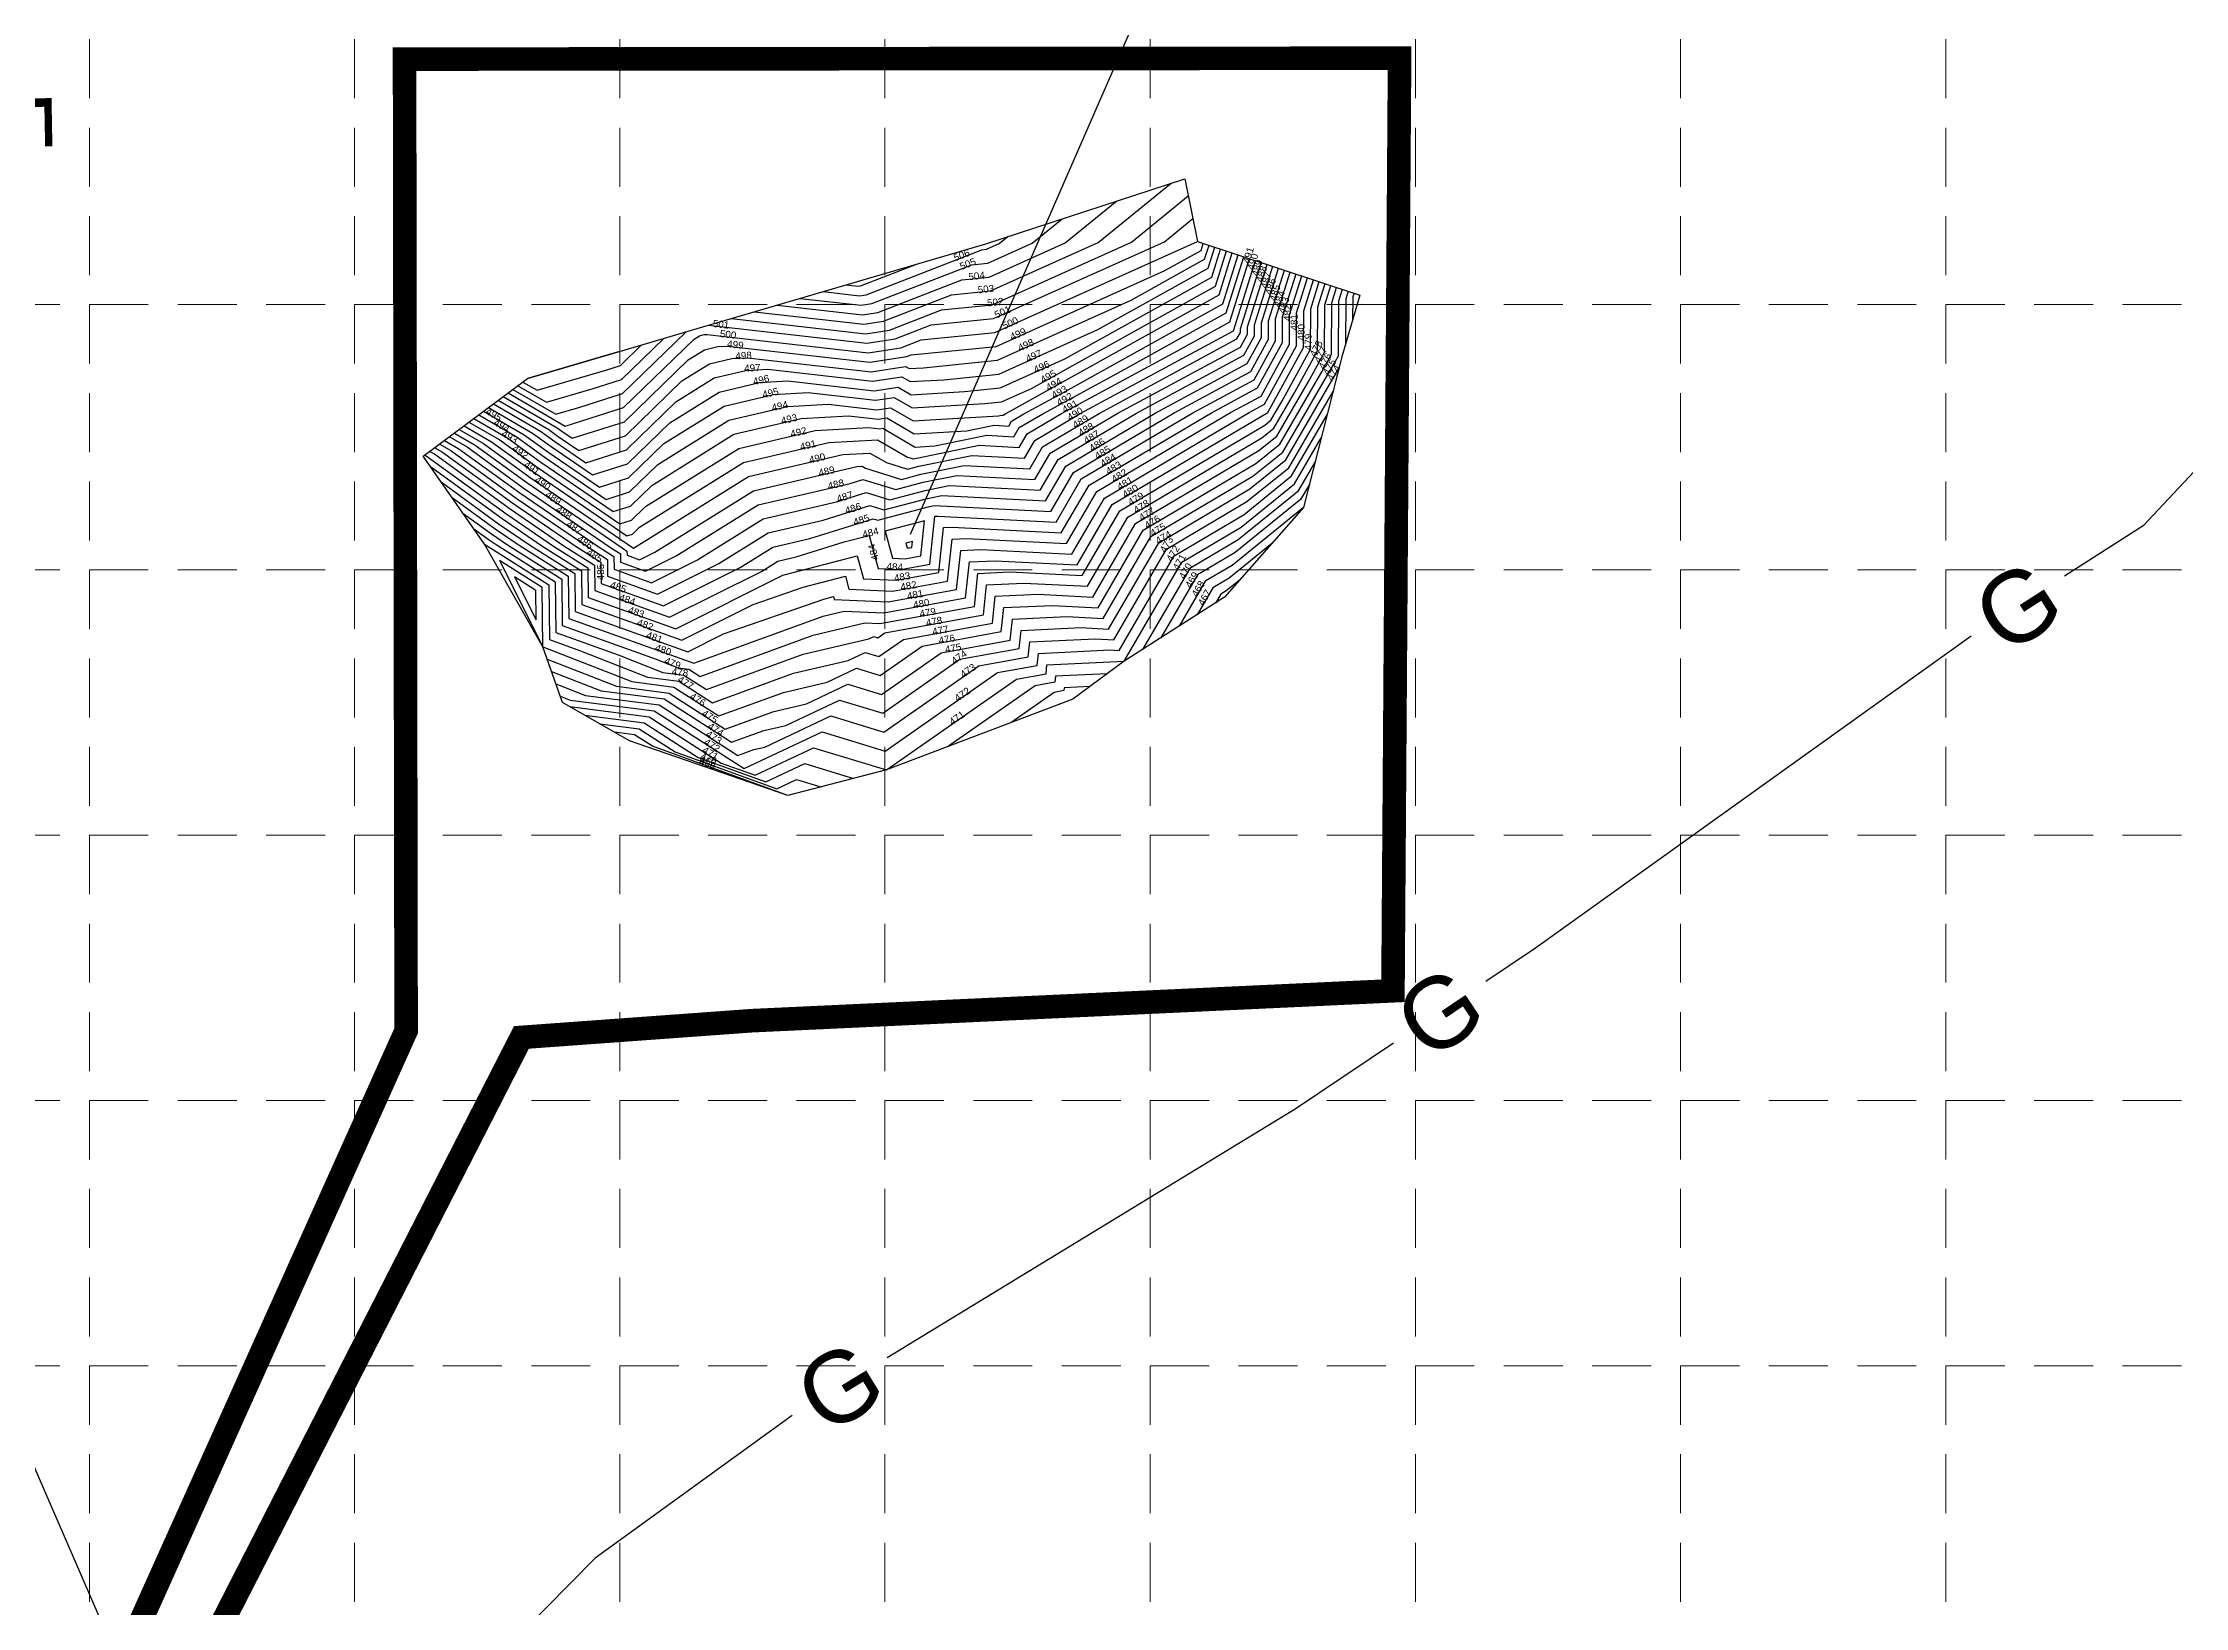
# Model space of a CAD drawing. Extents: x 2400464 to 2407675, y 6977889 to 6982400.
# Drawn here: x 2404050 to 2404958, y 6979367 to 6980030 of the extents above; entities that cross this region are included whole.
import ezdxf
from ezdxf.enums import TextEntityAlignment as Align

# ---------------------------------------------------------------- set-up
doc = ezdxf.new("R2010")
doc.units = 0
doc.header["$LTSCALE"] = 500
doc.header["$MEASUREMENT"] = 0
doc.linetypes.add('DASHED', pattern=[0.75, 0.5, -0.25])
doc.linetypes.add('HIDDEN', pattern=[0.375, 0.25, -0.125])
for name, color, linetype in [('BC-ELEC-LINE', 3, 'CONTINUOUS'), ('BC-LAKE', 2, 'CONTINUOUS'), ('BC-PIPELINE_EASEMENT', 2, 'CONTINUOUS'), ('BDY-F-OVERALL', 6, 'CONTINUOUS'), ('BDY-F-RESIDENTAL', 6, 'CONTINUOUS'), ('C-TINN-BNDY', 110, 'CONTINUOUS'), ('C-TOPO-MAJR-N', 3, 'CONTINUOUS'), ('C-TOPO-MINR-N', 9, 'CONTINUOUS'), ('GRID', 254, 'HIDDEN')]:
    doc.layers.add(name, color=color, linetype=linetype)
doc.styles.get("Standard").update_dxf_attribs({"font": 'ARIAL.TTF'})

msp = doc.modelspace()

# ---------------------------------------------------------------- linework, layer by layer
at = {"layer": 'BC-LAKE', "color": 7, "linetype": 'Continuous'}
msp.add_lwpolyline([(2404417.62, 6979821.91), (2404673.47, 6980407.4)], dxfattribs=at)
at = {"layer": 'BC-PIPELINE_EASEMENT', "color": 7, "linetype": 'Continuous', "elevation": 506.53}
for points in [[(2405079.75, 6979986.42), (2405048.26, 6979956.05), (2404985.93, 6979873.76), (2404940.5, 6979825.45), (2404940.5, 6979825.45), (2404907.21, 6979804.08)], [(2404867.53, 6979778.62), (2404682.77, 6979646.41), (2404682.77, 6979646.41), (2404661.69, 6979632.29)], [(2404622.53, 6979606.04), (2404580.72, 6979578.02), (2404407.73, 6979472.7)], [(2404367.46, 6979448.19), (2404283.81, 6979387.68), (2404221.2, 6979324.26), (2404174.49, 6979285.84)]]:
    msp.add_lwpolyline(points, dxfattribs=at)
at = {"layer": 'BDY-F-OVERALL', "color": 1, "linetype": 'DASHED', "ltscale": 0.3, "const_width": 10, "elevation": 506.53}
msp.add_lwpolyline([(2404081.86, 6979274.8), (2404252.55, 6979608.51), (2404350.2, 6979615.6), (2404622.27, 6979628.29), (2404625.08, 6980023.74), (2404202.98, 6980023.35), (2404203.64, 6979611.32), (2404203.64, 6979611.32), (2404057.55, 6979286.49)], close=True, dxfattribs=at)
at = {"layer": 'BDY-F-RESIDENTAL', "color": 7, "elevation": 506.53}
msp.add_lwpolyline([(2404021.22, 6978681.42), (2404019.05, 6978840.74, 0.087482), (2404002.48, 6978927.73), (2403906.91, 6979179.58, 0.037766), (2404120.13, 6979255.33), (2404007.42, 6979514.87), (2403994.57, 6980333.85), (2404015.7, 6980333.7), (2404015.03, 6980811.84), (2404013.49, 6981011.65), (2404353.24, 6981015.75), (2404352.65, 6980815.83), (2405283.63, 6980826.9), (2405285.27, 6980324.06), (2405387.37, 6980323.82), (2405428.49, 6980256.78)], format="xyb", dxfattribs=at)
at = {"layer": 'C-TINN-BNDY', "color": 43, "linetype": 'Continuous', "lineweight": -3}
for p, q in [((2404449.63, 6979945.05), (2404533.99, 6979972.64)), ((2404533.99, 6979972.64), (2404539.33, 6979946.05)), ((2404539.33, 6979946.05), (2404608.21, 6979923.32)), ((2404395.11, 6979929.05), (2404449.63, 6979945.05)), ((2404327.08, 6979909.07), (2404395.11, 6979929.05)), ((2404608.21, 6979923.32), (2404600.61, 6979897.11)), ((2404294.15, 6979899.4), (2404327.08, 6979909.07)), ((2404255.19, 6979887.96), (2404294.15, 6979899.4)), ((2404600.61, 6979897.11), (2404584.34, 6979833.18)), ((2404210.93, 6979854.93), (2404255.19, 6979887.96)), ((2404236.96, 6979817.63), (2404210.93, 6979854.93)), ((2404584.34, 6979833.18), (2404550.85, 6979795.14)), ((2404261.65, 6979774.2), (2404236.96, 6979817.63)), ((2404550.85, 6979795.14), (2404508.31, 6979768.07)), ((2404269.96, 6979750.59), (2404261.65, 6979774.2)), ((2404508.31, 6979768.07), (2404486.47, 6979751.97)), ((2404298.37, 6979734.33), (2404269.96, 6979750.59)), ((2404486.47, 6979751.97), (2404407.44, 6979721.93)), ((2404365.54, 6979711.16), (2404298.37, 6979734.33)), ((2404407.44, 6979721.93), (2404365.54, 6979711.16))]:
    msp.add_line(p, q, dxfattribs=at)
at = {"layer": 'C-TOPO-MAJR-N', "color": 43, "linetype": 'Continuous', "lineweight": -3}
for p, q in [((2404469.25, 6979945.27), (2404481.98, 6979955.63)), ((2404453.34, 6979907.41), (2404539.33, 6979946.05)), ((2404443.62, 6979936.13), (2404450.44, 6979936.82)), ((2404450.44, 6979936.82), (2404469.25, 6979945.27)), ((2404546.97, 6979927.12), (2404551.63, 6979941.99)), ((2404554.61, 6979908.2), (2404563.93, 6979937.93)), ((2404401.26, 6979919.67), (2404443.62, 6979936.13)), ((2404569.5, 6979912.4), (2404576.23, 6979933.87)), ((2404584.39, 6979916.6), (2404588.53, 6979929.81)), ((2404370.82, 6979921.91), (2404396.64, 6979918.98)), ((2404396.64, 6979918.98), (2404401.26, 6979919.67)), ((2404468.98, 6979883.73), (2404546.97, 6979927.12)), ((2404599.12, 6979897.47), (2404599.28, 6979920.8)), ((2404599.28, 6979920.8), (2404600.83, 6979925.75)), ((2404569.45, 6979904.62), (2404569.5, 6979912.4)), ((2404584.29, 6979901.05), (2404584.39, 6979916.6)), ((2404295.85, 6979875.56), (2404325.79, 6979904.63)), ((2404325.79, 6979904.63), (2404328.11, 6979906.08)), ((2404328.11, 6979906.08), (2404330.02, 6979906.52)), ((2404330.02, 6979906.52), (2404331.35, 6979906.6)), ((2404331.35, 6979906.6), (2404399.69, 6979898.84)), ((2404399.69, 6979898.84), (2404413.56, 6979900.93)), ((2404413.56, 6979900.93), (2404422.14, 6979904.26)), ((2404422.14, 6979904.26), (2404453.34, 6979907.41)), ((2404489.61, 6979873.08), (2404554.61, 6979908.2)), ((2404561.91, 6979890.88), (2404569.45, 6979904.62)), ((2404569.21, 6979873.55), (2404584.29, 6979901.05)), ((2404529.41, 6979873.32), (2404561.91, 6979890.88)), ((2404575.51, 6979856.73), (2404597.75, 6979894.97)), ((2404597.75, 6979894.97), (2404599.12, 6979897.47)), ((2404246.9, 6979881.77), (2404271.12, 6979867.75)), ((2404359.47, 6979881.08), (2404374.14, 6979881.95)), ((2404374.14, 6979881.95), (2404402.75, 6979878.7)), ((2404456.24, 6979878.01), (2404468.98, 6979883.73)), ((2404236.53, 6979874.03), (2404253.77, 6979864.06)), ((2404271.12, 6979867.75), (2404295.85, 6979875.56)), ((2404312.95, 6979860.3), (2404338.5, 6979876.2)), ((2404338.5, 6979876.2), (2404359.47, 6979881.08)), ((2404402.75, 6979878.7), (2404410.71, 6979879.9)), ((2404410.71, 6979879.9), (2404418.3, 6979875.49)), ((2404418.3, 6979875.49), (2404449.17, 6979877.29)), ((2404449.17, 6979877.29), (2404456.24, 6979878.01)), ((2404470.32, 6979861.67), (2404489.61, 6979873.08)), ((2404486.75, 6979848.1), (2404529.41, 6979873.32)), ((2404503.19, 6979834.52), (2404569.21, 6979873.55)), ((2404226.17, 6979866.3), (2404236.43, 6979860.36)), ((2404253.77, 6979864.06), (2404263.69, 6979856.86)), ((2404215.8, 6979858.56), (2404219.09, 6979856.66)), ((2404219.09, 6979856.66), (2404248.84, 6979835.06)), ((2404236.43, 6979860.36), (2404256.26, 6979845.96)), ((2404263.69, 6979856.86), (2404285.61, 6979841.86)), ((2404297.98, 6979845.76), (2404312.95, 6979860.3)), ((2404348.88, 6979846.32), (2404388.92, 6979855.64)), ((2404388.92, 6979855.64), (2404400.37, 6979856.32)), ((2404400.37, 6979856.32), (2404407.4, 6979852.23)), ((2404421.13, 6979850.74), (2404443.6, 6979855.33)), ((2404443.6, 6979855.33), (2404465.95, 6979854.17)), ((2404465.95, 6979854.17), (2404470.32, 6979861.67)), ((2404562.88, 6979846.52), (2404575.51, 6979856.73)), ((2404256.26, 6979845.96), (2404300.1, 6979815.96)), ((2404285.61, 6979841.86), (2404297.98, 6979845.76)), ((2404300.1, 6979815.96), (2404348.88, 6979846.32)), ((2404407.4, 6979852.23), (2404416.34, 6979849.47)), ((2404416.34, 6979849.47), (2404421.13, 6979850.74)), ((2404477.1, 6979831.52), (2404486.75, 6979848.1)), ((2404519.62, 6979820.94), (2404562.88, 6979846.52)), ((2404589.34, 6979852.85), (2404581.81, 6979839.91)), ((2404223.14, 6979837.43), (2404241.41, 6979824.17)), ((2404581.81, 6979839.91), (2404556.55, 6979819.48)), ((2404248.84, 6979835.06), (2404275.82, 6979816.61)), ((2404374.84, 6979820.07), (2404401.79, 6979828.47)), ((2404401.79, 6979828.47), (2404403.78, 6979827.86)), ((2404403.78, 6979827.86), (2404425.65, 6979833.65)), ((2404423.56, 6979827.56), (2404406.91, 6979823.15)), ((2404421.99, 6979812.74), (2404423.56, 6979827.56)), ((2404425.65, 6979833.65), (2404427.7, 6979834.07)), ((2404427.7, 6979834.07), (2404477.1, 6979831.52)), ((2404488.24, 6979808.86), (2404503.19, 6979834.52)), ((2404241.41, 6979824.17), (2404251.53, 6979817.25)), ((2404359.26, 6979816.44), (2404374.84, 6979820.07)), ((2404406.91, 6979823.15), (2404410.02, 6979811.76)), ((2404499.39, 6979786.2), (2404519.62, 6979820.94)), ((2404556.55, 6979819.48), (2404536.06, 6979807.36)), ((2404251.53, 6979817.25), (2404272.44, 6979804.05)), ((2404275.82, 6979816.61), (2404286.27, 6979810.01)), ((2404286.27, 6979810.01), (2404286.37, 6979801.05)), ((2404345.32, 6979807.77), (2404359.26, 6979816.44)), ((2404410.02, 6979811.76), (2404415.29, 6979811.52)), ((2404415.29, 6979811.52), (2404421.99, 6979812.74)), ((2404440.96, 6979794.87), (2404442.57, 6979810.13)), ((2404442.57, 6979810.13), (2404453.51, 6979810.65)), ((2404453.51, 6979810.65), (2404488.24, 6979808.86)), ((2404258.61, 6979798.09), (2404249.55, 6979803.81)), ((2404249.55, 6979803.81), (2404258.75, 6979785.55)), ((2404272.44, 6979804.05), (2404272.64, 6979786.13)), ((2404286.37, 6979801.05), (2404312.89, 6979791.57)), ((2404312.89, 6979791.57), (2404345.32, 6979807.77)), ((2404536.06, 6979807.36), (2404516.04, 6979772.99)), ((2404258.75, 6979785.55), (2404258.61, 6979798.09)), ((2404406.33, 6979788.56), (2404440.96, 6979794.87)), ((2404272.64, 6979786.13), (2404325.67, 6979767.18)), ((2404325.67, 6979767.18), (2404380.51, 6979787.19)), ((2404380.51, 6979787.19), (2404389.53, 6979789.31)), ((2404389.53, 6979789.31), (2404406.33, 6979788.56)), ((2404459.92, 6979777), (2404460.86, 6979785.9)), ((2404460.86, 6979785.9), (2404483.95, 6979787)), ((2404483.95, 6979787), (2404499.39, 6979786.2)), ((2404430.6, 6979771.66), (2404459.92, 6979777)), ((2404263.5, 6979768.95), (2404292.9, 6979757.42)), ((2404405.29, 6979753.98), (2404430.6, 6979771.66)), ((2404292.9, 6979757.42), (2404315.17, 6979754.55)), ((2404315.17, 6979754.55), (2404339.01, 6979739.25)), ((2404373.48, 6979750.02), (2404391.06, 6979758.31)), ((2404391.06, 6979758.31), (2404405.29, 6979753.98)), ((2404470.51, 6979757.6), (2404433.78, 6979731.95)), ((2404478.89, 6979759.12), (2404470.51, 6979757.6)), ((2404479.16, 6979761.67), (2404478.89, 6979759.12)), ((2404501.03, 6979762.71), (2404479.16, 6979761.67)), ((2404339.01, 6979739.25), (2404359.57, 6979746.75)), ((2404359.57, 6979746.75), (2404373.48, 6979750.02)), ((2404279.43, 6979745.17), (2404304.67, 6979741.91)), ((2404304.67, 6979741.91), (2404327.56, 6979727.22)), ((2404327.56, 6979727.22), (2404356.28, 6979716.82)), ((2404356.28, 6979716.82), (2404372.83, 6979724.63)), ((2404372.83, 6979724.63), (2404393.47, 6979718.34))]:
    msp.add_line(p, q, dxfattribs=at)
at = {"layer": 'C-TOPO-MINR-N', "color": 43, "linetype": 'Continuous', "lineweight": -3}
for p, q in [((2404497.28, 6979945.58), (2404528.21, 6979970.75)), ((2404511.3, 6979945.74), (2404535.44, 6979965.39)), ((2404483.27, 6979945.43), (2404505.1, 6979963.19)), ((2404525.32, 6979945.89), (2404537.39, 6979955.72)), ((2404451.02, 6979930.94), (2404483.27, 6979945.43)), ((2404451.6, 6979925.06), (2404497.28, 6979945.58)), ((2404452.18, 6979919.18), (2404511.3, 6979945.74)), ((2404452.76, 6979913.29), (2404525.32, 6979945.89)), ((2404455.23, 6979945.11), (2404458.87, 6979948.08)), ((2404396.34, 6979927.17), (2404419.89, 6979936.32)), ((2404398.8, 6979923.42), (2404447.91, 6979942.5)), ((2404447.91, 6979942.5), (2404449.86, 6979942.7)), ((2404449.86, 6979942.7), (2404455.23, 6979945.11)), ((2404511.19, 6979921.12), (2404542.39, 6979938.48)), ((2404525.26, 6979933.58), (2404540.86, 6979942.26)), ((2404540.86, 6979942.26), (2404541.79, 6979945.23)), ((2404542.39, 6979938.48), (2404544.25, 6979944.42)), ((2404543.92, 6979934.69), (2404546.71, 6979943.61)), ((2404545.44, 6979930.91), (2404549.17, 6979942.8)), ((2404548.5, 6979923.34), (2404554.09, 6979941.18)), ((2404550.03, 6979919.55), (2404556.55, 6979940.36)), ((2404551.56, 6979915.77), (2404559.01, 6979939.55)), ((2404553.08, 6979911.98), (2404561.47, 6979938.74)), ((2404557.59, 6979909.04), (2404566.39, 6979937.12)), ((2404560.57, 6979909.88), (2404568.85, 6979936.31)), ((2404390.25, 6979927.62), (2404395.42, 6979927.03)), ((2404395.42, 6979927.03), (2404396.34, 6979927.17)), ((2404403.72, 6979915.92), (2404439.32, 6979929.76)), ((2404439.32, 6979929.76), (2404451.02, 6979930.94)), ((2404453.92, 6979901.53), (2404525.26, 6979933.58)), ((2404483.05, 6979896.2), (2404545.44, 6979930.91)), ((2404497.12, 6979908.66), (2404543.92, 6979934.69)), ((2404563.54, 6979910.72), (2404571.31, 6979935.49)), ((2404566.52, 6979911.56), (2404573.77, 6979934.68)), ((2404572.48, 6979913.24), (2404578.69, 6979933.06)), ((2404575.45, 6979914.08), (2404581.15, 6979932.25)), ((2404578.43, 6979914.92), (2404583.61, 6979931.44)), ((2404581.41, 6979915.76), (2404586.07, 6979930.62)), ((2404587.37, 6979917.44), (2404590.99, 6979929)), ((2404590.34, 6979918.28), (2404593.45, 6979928.19)), ((2404593.32, 6979919.12), (2404595.91, 6979927.38)), ((2404361.1, 6979919.06), (2404397.25, 6979914.95)), ((2404380.54, 6979924.77), (2404396.03, 6979923)), ((2404396.03, 6979923), (2404398.8, 6979923.42)), ((2404406.18, 6979912.18), (2404435.03, 6979923.38)), ((2404430.73, 6979917.01), (2404452.18, 6979919.18)), ((2404435.03, 6979923.38), (2404451.6, 6979925.06)), ((2404454.5, 6979895.65), (2404511.19, 6979921.12)), ((2404459.82, 6979874), (2404548.5, 6979923.34)), ((2404483.52, 6979882.55), (2404550.03, 6979919.55)), ((2404590.22, 6979899.62), (2404590.34, 6979918.28)), ((2404593.19, 6979898.9), (2404593.32, 6979919.12)), ((2404596.16, 6979898.19), (2404596.3, 6979919.96)), ((2404596.3, 6979919.96), (2404598.37, 6979926.56)), ((2404602.25, 6979921.64), (2404602.13, 6979902.35)), ((2404603.29, 6979924.94), (2404602.25, 6979921.64)), ((2404605.23, 6979922.48), (2404605.17, 6979912.84)), ((2404605.75, 6979924.13), (2404605.23, 6979922.48)), ((2404331.94, 6979910.49), (2404399.08, 6979902.86)), ((2404341.66, 6979913.35), (2404398.47, 6979906.89)), ((2404351.38, 6979916.2), (2404397.86, 6979910.92)), ((2404397.25, 6979914.95), (2404403.72, 6979915.92)), ((2404397.86, 6979910.92), (2404406.18, 6979912.18)), ((2404408.64, 6979908.43), (2404430.73, 6979917.01)), ((2404411.1, 6979904.68), (2404426.44, 6979910.64)), ((2404426.44, 6979910.64), (2404452.76, 6979913.29)), ((2404507.22, 6979891.1), (2404551.56, 6979915.77)), ((2404530.91, 6979899.65), (2404553.08, 6979911.98)), ((2404557.58, 6979907.48), (2404557.59, 6979909.04)), ((2404560.55, 6979906.77), (2404560.57, 6979909.88)), ((2404563.51, 6979906.05), (2404563.54, 6979910.72)), ((2404566.48, 6979905.34), (2404566.52, 6979911.56)), ((2404572.42, 6979903.91), (2404572.48, 6979913.24)), ((2404575.38, 6979903.19), (2404575.45, 6979914.08)), ((2404578.35, 6979902.48), (2404578.43, 6979914.92)), ((2404581.32, 6979901.76), (2404581.41, 6979915.76)), ((2404587.25, 6979900.33), (2404587.37, 6979917.44)), ((2404294.57, 6979893.44), (2404303.56, 6979902.16)), ((2404295, 6979887.48), (2404312.96, 6979904.92)), ((2404295.42, 6979881.52), (2404322.37, 6979907.69)), ((2404323.22, 6979895.77), (2404330.19, 6979900.1)), ((2404330.19, 6979900.1), (2404335.91, 6979901.44)), ((2404335.91, 6979901.44), (2404339.91, 6979901.67)), ((2404339.91, 6979901.67), (2404400.31, 6979894.81)), ((2404398.47, 6979906.89), (2404408.64, 6979908.43)), ((2404399.08, 6979902.86), (2404411.1, 6979904.68)), ((2404417.85, 6979897.89), (2404453.92, 6979901.53)), ((2404455.08, 6979889.77), (2404497.12, 6979908.66)), ((2404497.57, 6979873.13), (2404556.07, 6979904.73)), ((2404505.53, 6979873.18), (2404557.53, 6979901.27)), ((2404556.07, 6979904.73), (2404557.58, 6979907.48)), ((2404557.53, 6979901.27), (2404560.55, 6979906.77)), ((2404558.99, 6979897.8), (2404563.51, 6979906.05)), ((2404560.45, 6979894.34), (2404566.48, 6979905.34)), ((2404563.37, 6979887.41), (2404572.42, 6979903.91)), ((2404564.83, 6979883.95), (2404575.38, 6979903.19)), ((2404566.29, 6979880.48), (2404578.35, 6979902.48)), ((2404567.75, 6979877.02), (2404581.32, 6979901.76)), ((2404574.92, 6979877.84), (2404587.25, 6979900.33)), ((2404259.17, 6979882.91), (2404288.39, 6979891.49)), ((2404288.39, 6979891.49), (2404294.57, 6979893.44)), ((2404296.27, 6979869.6), (2404323.22, 6979895.77)), ((2404320.65, 6979886.9), (2404332.27, 6979894.13)), ((2404332.27, 6979894.13), (2404341.8, 6979896.35)), ((2404334.34, 6979888.15), (2404347.69, 6979891.26)), ((2404341.8, 6979896.35), (2404348.47, 6979896.74)), ((2404347.69, 6979891.26), (2404357.03, 6979891.81)), ((2404348.47, 6979896.74), (2404400.92, 6979890.78)), ((2404357.03, 6979891.81), (2404401.53, 6979886.75)), ((2404400.31, 6979894.81), (2404416.02, 6979897.18)), ((2404400.92, 6979890.78), (2404415.52, 6979892.98)), ((2404415.52, 6979892.98), (2404417, 6979892.12)), ((2404416.02, 6979897.18), (2404417.85, 6979897.89)), ((2404417, 6979892.12), (2404423.05, 6979892.47)), ((2404423.05, 6979892.47), (2404454.5, 6979895.65)), ((2404455.66, 6979883.89), (2404483.05, 6979896.2)), ((2404473.7, 6979872.99), (2404507.22, 6979891.1)), ((2404481.65, 6979873.04), (2404530.91, 6979899.65)), ((2404513.49, 6979873.23), (2404558.99, 6979897.8)), ((2404521.45, 6979873.27), (2404560.45, 6979894.34)), ((2404576.77, 6979853.37), (2404599.36, 6979892.2)), ((2404580.63, 6979882.12), (2404590.22, 6979899.62)), ((2404586.33, 6979886.4), (2404593.19, 6979898.9)), ((2404592.04, 6979890.69), (2404596.16, 6979898.19)), ((2404248.97, 6979883.32), (2404267.13, 6979872.8)), ((2404251.04, 6979884.86), (2404263.15, 6979877.86)), ((2404253.12, 6979886.41), (2404259.17, 6979882.91)), ((2404263.15, 6979877.86), (2404282.63, 6979883.58)), ((2404282.63, 6979883.58), (2404295, 6979887.48)), ((2404296.7, 6979863.64), (2404320.65, 6979886.9)), ((2404315.52, 6979869.17), (2404336.42, 6979882.18)), ((2404318.09, 6979878.03), (2404334.34, 6979888.15)), ((2404336.42, 6979882.18), (2404353.58, 6979886.17)), ((2404353.58, 6979886.17), (2404365.58, 6979886.88)), ((2404365.58, 6979886.88), (2404402.14, 6979882.72)), ((2404401.53, 6979886.75), (2404413.92, 6979888.62)), ((2404402.14, 6979882.72), (2404412.32, 6979884.26)), ((2404412.32, 6979884.26), (2404417.87, 6979881.03)), ((2404413.92, 6979888.62), (2404417.44, 6979886.58)), ((2404417.44, 6979886.58), (2404431.75, 6979887.41)), ((2404417.87, 6979881.03), (2404440.46, 6979882.35)), ((2404431.75, 6979887.41), (2404455.08, 6979889.77)), ((2404440.46, 6979882.35), (2404455.66, 6979883.89)), ((2404465.74, 6979872.94), (2404483.52, 6979882.55)), ((2404537.37, 6979873.37), (2404563.37, 6979887.41)), ((2404545.33, 6979873.41), (2404564.83, 6979883.95)), ((2404571.73, 6979866.83), (2404580.63, 6979882.12)), ((2404572.99, 6979863.46), (2404586.33, 6979886.4)), ((2404574.25, 6979860.1), (2404592.04, 6979890.69)), ((2404578.03, 6979850), (2404596.85, 6979882.36)), ((2404238.61, 6979875.58), (2404257.24, 6979864.79)), ((2404240.68, 6979877.13), (2404260.71, 6979865.53)), ((2404242.75, 6979878.68), (2404264.18, 6979866.27)), ((2404244.82, 6979880.22), (2404267.65, 6979867.01)), ((2404267.13, 6979872.8), (2404276.87, 6979875.66)), ((2404276.87, 6979875.66), (2404295.42, 6979881.52)), ((2404297.13, 6979857.68), (2404318.09, 6979878.03)), ((2404340.57, 6979870.23), (2404365.36, 6979875.99)), ((2404365.36, 6979875.99), (2404382.7, 6979877.02)), ((2404382.7, 6979877.02), (2404403.36, 6979874.67)), ((2404403.36, 6979874.67), (2404409.11, 6979875.54)), ((2404409.11, 6979875.54), (2404418.74, 6979869.94)), ((2404457.17, 6979872.54), (2404457.78, 6979872.9)), ((2404457.78, 6979872.9), (2404459.82, 6979874)), ((2404460.46, 6979869.82), (2404465.74, 6979872.94)), ((2404463.74, 6979867.11), (2404473.7, 6979872.99)), ((2404467.03, 6979864.39), (2404481.65, 6979873.04)), ((2404473.6, 6979858.96), (2404497.57, 6979873.13)), ((2404476.89, 6979856.24), (2404505.53, 6979873.18)), ((2404480.18, 6979853.53), (2404513.49, 6979873.23)), ((2404483.47, 6979850.81), (2404521.45, 6979873.27)), ((2404490.04, 6979845.38), (2404537.37, 6979873.37)), ((2404493.33, 6979842.66), (2404545.33, 6979873.41)), ((2404496.61, 6979839.95), (2404553.29, 6979873.46)), ((2404499.9, 6979837.23), (2404561.25, 6979873.51)), ((2404553.29, 6979873.46), (2404566.29, 6979880.48)), ((2404561.25, 6979873.51), (2404567.75, 6979877.02)), ((2404570.47, 6979870.19), (2404574.92, 6979877.84)), ((2404224.1, 6979864.75), (2404232.96, 6979859.62)), ((2404228.24, 6979867.84), (2404239.9, 6979861.1)), ((2404230.31, 6979869.39), (2404243.37, 6979861.84)), ((2404232.39, 6979870.94), (2404246.83, 6979862.58)), ((2404234.46, 6979872.49), (2404250.3, 6979863.32)), ((2404257.24, 6979864.79), (2404265.18, 6979859.04)), ((2404260.71, 6979865.53), (2404266.66, 6979861.21)), ((2404264.18, 6979866.27), (2404268.15, 6979863.39)), ((2404267.65, 6979867.01), (2404269.63, 6979865.57)), ((2404269.63, 6979865.57), (2404274.01, 6979862.57)), ((2404274.01, 6979862.57), (2404296.27, 6979869.6)), ((2404276.91, 6979857.39), (2404296.7, 6979863.64)), ((2404297.55, 6979851.72), (2404315.52, 6979869.17)), ((2404307.81, 6979842.57), (2404342.65, 6979864.25)), ((2404310.38, 6979851.43), (2404340.57, 6979870.23)), ((2404342.65, 6979864.25), (2404371.25, 6979870.91)), ((2404344.72, 6979858.27), (2404377.14, 6979865.82)), ((2404371.25, 6979870.91), (2404391.25, 6979872.08)), ((2404377.14, 6979865.82), (2404399.81, 6979867.15)), ((2404391.25, 6979872.08), (2404403.97, 6979870.64)), ((2404399.81, 6979867.15), (2404404.58, 6979866.61)), ((2404403.97, 6979870.64), (2404407.51, 6979871.17)), ((2404404.58, 6979866.61), (2404405.91, 6979866.81)), ((2404405.91, 6979866.81), (2404419.6, 6979858.85)), ((2404407.51, 6979871.17), (2404419.17, 6979864.4)), ((2404418.74, 6979869.94), (2404454.99, 6979872.06)), ((2404419.17, 6979864.4), (2404441.48, 6979865.7)), ((2404427.97, 6979859.34), (2404449.97, 6979863.83)), ((2404441.48, 6979865.7), (2404453.15, 6979868.09)), ((2404449.97, 6979863.83), (2404461.49, 6979863.24)), ((2404453.15, 6979868.09), (2404459.26, 6979867.77)), ((2404454.99, 6979872.06), (2404456.33, 6979872.34)), ((2404456.33, 6979872.34), (2404457.03, 6979872.3)), ((2404457.03, 6979872.3), (2404457.17, 6979872.54)), ((2404459.26, 6979867.77), (2404460.46, 6979869.82)), ((2404461.49, 6979863.24), (2404463.74, 6979867.11)), ((2404463.72, 6979858.71), (2404467.03, 6979864.39)), ((2404506.47, 6979831.8), (2404567.94, 6979868.15)), ((2404566.67, 6979862.74), (2404571.73, 6979866.83)), ((2404567.94, 6979868.15), (2404570.47, 6979870.19)), ((2404579.29, 6979846.64), (2404594.35, 6979872.52)), ((2404211.66, 6979855.47), (2404212.15, 6979855.18)), ((2404212.15, 6979855.18), (2404245.87, 6979830.71)), ((2404213.73, 6979857.01), (2404215.62, 6979855.92)), ((2404215.62, 6979855.92), (2404247.35, 6979832.89)), ((2404217.88, 6979860.11), (2404222.55, 6979857.4)), ((2404219.95, 6979861.66), (2404226.02, 6979858.14)), ((2404222.02, 6979863.2), (2404229.49, 6979858.88)), ((2404222.55, 6979857.4), (2404250.32, 6979837.24)), ((2404226.02, 6979858.14), (2404251.81, 6979839.42)), ((2404229.49, 6979858.88), (2404253.29, 6979841.6)), ((2404232.96, 6979859.62), (2404254.78, 6979843.78)), ((2404239.9, 6979861.1), (2404257.75, 6979848.14)), ((2404243.37, 6979861.84), (2404259.23, 6979850.32)), ((2404246.83, 6979862.58), (2404260.72, 6979852.5)), ((2404250.3, 6979863.32), (2404262.21, 6979854.68)), ((2404262.21, 6979854.68), (2404288.51, 6979836.68)), ((2404265.18, 6979859.04), (2404282.71, 6979847.04)), ((2404266.66, 6979861.21), (2404279.81, 6979852.22)), ((2404268.15, 6979863.39), (2404276.91, 6979857.39)), ((2404279.81, 6979852.22), (2404297.13, 6979857.68)), ((2404305.24, 6979833.7), (2404344.72, 6979858.27)), ((2404346.8, 6979852.3), (2404383.03, 6979860.73)), ((2404383.03, 6979860.73), (2404403.64, 6979861.94)), ((2404403.64, 6979861.94), (2404416.3, 6979854.58)), ((2404416.3, 6979854.58), (2404418.86, 6979853.8)), ((2404419.6, 6979858.85), (2404427.97, 6979859.34)), ((2404420.22, 6979854.16), (2404446.78, 6979859.58)), ((2404446.78, 6979859.58), (2404463.72, 6979858.71)), ((2404468.18, 6979849.64), (2404473.6, 6979858.96)), ((2404470.41, 6979845.11), (2404476.89, 6979856.24)), ((2404509.76, 6979829.09), (2404566.67, 6979862.74)), ((2404513.05, 6979826.37), (2404565.41, 6979857.33)), ((2404564.14, 6979851.92), (2404574.25, 6979860.1)), ((2404565.41, 6979857.33), (2404572.99, 6979863.46)), ((2404580.55, 6979843.27), (2404591.85, 6979862.69)), ((2404213.93, 6979850.63), (2404244.38, 6979828.53)), ((2404257.75, 6979848.14), (2404297.21, 6979821.14)), ((2404259.23, 6979850.32), (2404294.31, 6979826.32)), ((2404260.72, 6979852.5), (2404291.41, 6979831.5)), ((2404282.71, 6979847.04), (2404297.55, 6979851.72)), ((2404298.4, 6979839.8), (2404310.38, 6979851.43)), ((2404302.67, 6979824.83), (2404346.8, 6979852.3)), ((2404350.95, 6979840.35), (2404394.81, 6979850.55)), ((2404394.81, 6979850.55), (2404397.1, 6979850.69)), ((2404397.1, 6979850.69), (2404398.5, 6979849.87)), ((2404398.5, 6979849.87), (2404413.83, 6979845.15)), ((2404413.83, 6979845.15), (2404422.03, 6979847.32)), ((2404418.86, 6979853.8), (2404420.22, 6979854.16)), ((2404422.03, 6979847.32), (2404440.42, 6979851.08)), ((2404422.94, 6979843.91), (2404437.24, 6979846.83)), ((2404437.24, 6979846.83), (2404470.41, 6979845.11)), ((2404440.42, 6979851.08), (2404468.18, 6979849.64)), ((2404472.64, 6979840.58), (2404480.18, 6979853.53)), ((2404474.87, 6979836.05), (2404483.47, 6979850.81)), ((2404479.33, 6979826.98), (2404490.04, 6979845.38)), ((2404516.34, 6979823.65), (2404564.14, 6979851.92)), ((2404559.08, 6979830.29), (2404579.29, 6979846.64)), ((2404560.34, 6979835.7), (2404578.03, 6979850)), ((2404561.61, 6979841.11), (2404576.77, 6979853.37)), ((2404218.53, 6979844.03), (2404242.9, 6979826.35)), ((2404250.32, 6979837.24), (2404280.67, 6979816.48)), ((2404251.81, 6979839.42), (2404285.53, 6979816.35)), ((2404253.29, 6979841.6), (2404290.39, 6979816.22)), ((2404254.78, 6979843.78), (2404295.25, 6979816.09)), ((2404288.51, 6979836.68), (2404298.4, 6979839.8)), ((2404298.83, 6979833.84), (2404307.81, 6979842.57)), ((2404309.15, 6979814.33), (2404350.95, 6979840.35)), ((2404353.03, 6979834.37), (2404391.99, 6979843.44)), ((2404386.27, 6979835.65), (2404398.85, 6979839.57)), ((2404391.99, 6979843.44), (2404397.38, 6979845.12)), ((2404397.38, 6979845.12), (2404411.32, 6979840.83)), ((2404398.85, 6979839.57), (2404408.81, 6979836.51)), ((2404406.29, 6979832.18), (2404424.75, 6979837.07)), ((2404408.81, 6979836.51), (2404423.84, 6979840.49)), ((2404411.32, 6979840.83), (2404422.94, 6979843.91)), ((2404423.84, 6979840.49), (2404434.06, 6979842.57)), ((2404424.75, 6979837.07), (2404430.88, 6979838.32)), ((2404430.88, 6979838.32), (2404474.87, 6979836.05)), ((2404434.06, 6979842.57), (2404472.64, 6979840.58)), ((2404481.56, 6979822.45), (2404493.33, 6979842.66)), ((2404483.78, 6979817.92), (2404496.61, 6979839.95)), ((2404486.01, 6979813.39), (2404499.9, 6979837.23)), ((2404522.91, 6979818.22), (2404561.61, 6979841.11)), ((2404583.07, 6979836.54), (2404555.28, 6979814.07)), ((2404557.81, 6979824.88), (2404580.55, 6979843.27)), ((2404586.84, 6979843.02), (2404583.07, 6979836.54)), ((2404227.75, 6979830.83), (2404239.93, 6979821.99)), ((2404244.38, 6979828.53), (2404261.24, 6979816.99)), ((2404245.87, 6979830.71), (2404266.1, 6979816.86)), ((2404247.35, 6979832.89), (2404270.96, 6979816.73)), ((2404291.41, 6979831.5), (2404298.83, 6979833.84)), ((2404294.31, 6979826.32), (2404299.25, 6979827.88)), ((2404299.25, 6979827.88), (2404305.24, 6979833.7)), ((2404318.19, 6979812.69), (2404353.03, 6979834.37)), ((2404327.24, 6979811.05), (2404355.1, 6979828.4)), ((2404355.1, 6979828.4), (2404386.27, 6979835.65)), ((2404357.18, 6979822.42), (2404380.56, 6979827.86)), ((2404380.56, 6979827.86), (2404400.32, 6979834.02)), ((2404400.32, 6979834.02), (2404406.29, 6979832.18)), ((2404425.78, 6979809.17), (2404427.94, 6979829.52)), ((2404427.94, 6979829.52), (2404429.15, 6979829.58)), ((2404429.15, 6979829.58), (2404479.33, 6979826.98)), ((2404490.47, 6979804.33), (2404506.47, 6979831.8)), ((2404492.7, 6979799.79), (2404509.76, 6979829.09)), ((2404526.2, 6979815.51), (2404560.34, 6979835.7)), ((2404529.48, 6979812.79), (2404559.08, 6979830.29)), ((2404584.34, 6979833.18), (2404554.01, 6979808.66)), ((2404232.35, 6979824.23), (2404238.44, 6979819.81)), ((2404238.44, 6979819.81), (2404241.82, 6979817.5)), ((2404239.93, 6979821.99), (2404246.67, 6979817.38)), ((2404242.9, 6979826.35), (2404256.39, 6979817.12)), ((2404297.21, 6979821.14), (2404299.68, 6979821.92)), ((2404299.68, 6979821.92), (2404302.67, 6979824.83)), ((2404336.28, 6979809.41), (2404357.18, 6979822.42)), ((2404369.13, 6979812.28), (2404389.49, 6979818.63)), ((2404389.49, 6979818.63), (2404400.01, 6979821.38)), ((2404400.01, 6979821.38), (2404403.84, 6979807.36)), ((2404418.46, 6979818.79), (2404415.68, 6979818.05)), ((2404418.2, 6979816.32), (2404418.46, 6979818.79)), ((2404429.58, 6979805.59), (2404431.59, 6979824.67)), ((2404431.59, 6979824.67), (2404435.24, 6979824.85)), ((2404433.37, 6979802.02), (2404435.25, 6979819.83)), ((2404435.24, 6979824.85), (2404481.56, 6979822.45)), ((2404435.25, 6979819.83), (2404441.33, 6979820.12)), ((2404441.33, 6979820.12), (2404483.78, 6979817.92)), ((2404494.93, 6979795.26), (2404513.05, 6979826.37)), ((2404497.16, 6979790.73), (2404516.34, 6979823.65)), ((2404501.62, 6979781.67), (2404522.91, 6979818.22)), ((2404532.77, 6979810.08), (2404557.81, 6979824.88)), ((2404236.96, 6979817.63), (2404264.14, 6979800.47)), ((2404241.82, 6979817.5), (2404266.91, 6979801.66)), ((2404261.37, 6979799.28), (2404243.25, 6979810.72)), ((2404243.25, 6979810.72), (2404261.65, 6979774.2)), ((2404246.67, 6979817.38), (2404269.67, 6979802.85)), ((2404256.39, 6979817.12), (2404275.21, 6979805.24)), ((2404261.24, 6979816.99), (2404277.97, 6979806.43)), ((2404266.1, 6979816.86), (2404280.74, 6979807.62)), ((2404270.96, 6979816.73), (2404283.51, 6979808.81)), ((2404280.67, 6979816.48), (2404289.04, 6979811.2)), ((2404285.53, 6979816.35), (2404291.81, 6979812.39)), ((2404289.04, 6979811.2), (2404289.12, 6979804.03)), ((2404290.39, 6979816.22), (2404294.57, 6979813.58)), ((2404291.81, 6979812.39), (2404291.86, 6979807.01)), ((2404294.57, 6979813.58), (2404294.61, 6979810)), ((2404294.61, 6979810), (2404305.22, 6979806.21)), ((2404295.25, 6979816.09), (2404297.34, 6979814.77)), ((2404297.34, 6979814.77), (2404297.36, 6979812.98)), ((2404297.36, 6979812.98), (2404302.66, 6979811.09)), ((2404302.66, 6979811.09), (2404309.15, 6979814.33)), ((2404305.22, 6979806.21), (2404318.19, 6979812.69)), ((2404307.77, 6979801.33), (2404327.24, 6979811.05)), ((2404310.33, 6979796.45), (2404336.28, 6979809.41)), ((2404354.37, 6979806.13), (2404361.33, 6979810.47)), ((2404361.33, 6979810.47), (2404369.13, 6979812.28)), ((2404363.41, 6979804.49), (2404394.99, 6979812.73)), ((2404394.99, 6979812.73), (2404397.66, 6979802.96)), ((2404413.5, 6979806.93), (2404425.78, 6979809.17)), ((2404415.68, 6979818.05), (2404416.2, 6979816.15)), ((2404416.2, 6979816.15), (2404417.08, 6979816.11)), ((2404417.08, 6979816.11), (2404418.2, 6979816.32)), ((2404437.16, 6979798.44), (2404438.91, 6979814.98)), ((2404438.91, 6979814.98), (2404447.42, 6979815.39)), ((2404447.42, 6979815.39), (2404486.01, 6979813.39)), ((2404503.85, 6979777.14), (2404526.2, 6979815.51)), ((2404506.08, 6979772.6), (2404529.48, 6979812.79)), ((2404508.31, 6979768.07), (2404532.77, 6979810.08)), ((2404555.28, 6979814.07), (2404539.34, 6979804.64)), ((2404570.94, 6979817.96), (2404552.75, 6979803.25)), ((2404264.14, 6979800.47), (2404264.4, 6979777.18)), ((2404266.91, 6979801.66), (2404267.15, 6979780.16)), ((2404269.67, 6979802.85), (2404269.89, 6979783.15)), ((2404275.21, 6979805.24), (2404275.39, 6979789.11)), ((2404277.97, 6979806.43), (2404278.13, 6979792.1)), ((2404280.74, 6979807.62), (2404280.88, 6979795.08)), ((2404283.51, 6979808.81), (2404283.63, 6979798.06)), ((2404289.12, 6979804.03), (2404310.33, 6979796.45)), ((2404291.86, 6979807.01), (2404307.77, 6979801.33)), ((2404315.44, 6979786.7), (2404354.37, 6979806.13)), ((2404318, 6979781.82), (2404363.41, 6979804.49)), ((2404372.12, 6979799.43), (2404389.97, 6979804.09)), ((2404389.97, 6979804.09), (2404391.47, 6979798.57)), ((2404397.66, 6979802.96), (2404411.71, 6979802.34)), ((2404403.84, 6979807.36), (2404413.5, 6979806.93)), ((2404409.91, 6979797.75), (2404433.37, 6979802.02)), ((2404411.71, 6979802.34), (2404429.58, 6979805.59)), ((2404444.75, 6979791.29), (2404446.23, 6979805.29)), ((2404446.23, 6979805.29), (2404459.6, 6979805.92)), ((2404448.54, 6979787.72), (2404449.89, 6979800.44)), ((2404449.89, 6979800.44), (2404465.68, 6979801.19)), ((2404459.6, 6979805.92), (2404490.47, 6979804.33)), ((2404465.68, 6979801.19), (2404492.7, 6979799.79)), ((2404539.34, 6979804.64), (2404523.78, 6979777.92)), ((2404542.63, 6979801.93), (2404531.51, 6979782.84)), ((2404554.01, 6979808.66), (2404542.63, 6979801.93)), ((2404552.75, 6979803.25), (2404545.92, 6979799.21)), ((2404557.55, 6979802.75), (2404551.48, 6979797.84)), ((2404261.65, 6979774.2), (2404261.37, 6979799.28)), ((2404278.13, 6979792.1), (2404320.56, 6979776.94)), ((2404280.88, 6979795.08), (2404318, 6979781.82)), ((2404283.63, 6979798.06), (2404315.44, 6979786.7)), ((2404320.56, 6979776.94), (2404350.83, 6979792.06)), ((2404338.25, 6979779.62), (2404380.82, 6979794.37)), ((2404350.83, 6979792.06), (2404372.12, 6979799.43)), ((2404380.82, 6979794.37), (2404384.94, 6979795.45)), ((2404384.94, 6979795.45), (2404385.29, 6979794.17)), ((2404385.29, 6979794.17), (2404408.12, 6979793.15)), ((2404391.47, 6979798.57), (2404409.91, 6979797.75)), ((2404404.54, 6979783.97), (2404444.75, 6979791.29)), ((2404408.12, 6979793.15), (2404437.16, 6979798.44)), ((2404452.34, 6979784.15), (2404453.55, 6979795.59)), ((2404453.55, 6979795.59), (2404471.77, 6979796.46)), ((2404457.21, 6979790.75), (2404477.86, 6979791.73)), ((2404471.77, 6979796.46), (2404494.93, 6979795.26)), ((2404477.86, 6979791.73), (2404497.16, 6979790.73)), ((2404545.92, 6979799.21), (2404539.25, 6979787.76)), ((2404549.2, 6979796.5), (2404546.98, 6979792.68)), ((2404551.48, 6979797.84), (2404549.2, 6979796.5)), ((2404269.89, 6979783.15), (2404309.66, 6979768.94)), ((2404275.39, 6979789.11), (2404323.11, 6979772.06)), ((2404376.32, 6979779.1), (2404398.24, 6979784.25)), ((2404398.24, 6979784.25), (2404404.54, 6979783.97)), ((2404406.66, 6979780.09), (2404448.54, 6979787.72)), ((2404414.64, 6979777.28), (2404452.34, 6979784.15)), ((2404456.13, 6979780.57), (2404457.21, 6979790.75)), ((2404464.52, 6979781.05), (2404490.04, 6979782.27)), ((2404490.04, 6979782.27), (2404501.62, 6979781.67)), ((2404261.65, 6979774.2), (2404299.45, 6979759.37)), ((2404264.4, 6979777.18), (2404277.66, 6979772.44)), ((2404267.15, 6979780.16), (2404293.66, 6979770.69)), ((2404323.11, 6979772.06), (2404338.25, 6979779.62)), ((2404328.34, 6979761.6), (2404376.32, 6979779.1)), ((2404372.13, 6979771.02), (2404399.93, 6979777.54)), ((2404399.93, 6979777.54), (2404402, 6979778.52)), ((2404402, 6979778.52), (2404403.68, 6979778.01)), ((2404403.68, 6979778.01), (2404406.66, 6979780.09)), ((2404404.22, 6979770), (2404414.64, 6979777.28)), ((2404404.75, 6979761.99), (2404422.62, 6979774.47)), ((2404422.62, 6979774.47), (2404456.13, 6979780.57)), ((2404438.58, 6979768.84), (2404463.72, 6979773.42)), ((2404463.72, 6979773.42), (2404464.52, 6979781.05)), ((2404467.51, 6979769.85), (2404468.18, 6979776.21)), ((2404468.18, 6979776.21), (2404496.13, 6979777.54)), ((2404471.84, 6979771.36), (2404502.22, 6979772.8)), ((2404496.13, 6979777.54), (2404503.85, 6979777.14)), ((2404502.22, 6979772.8), (2404506.08, 6979772.6)), ((2404265.35, 6979763.7), (2404286.35, 6979755.47)), ((2404277.66, 6979772.44), (2404306.01, 6979761.33)), ((2404293.66, 6979770.69), (2404312.56, 6979763.28)), ((2404309.66, 6979768.94), (2404319.11, 6979765.23)), ((2404319.11, 6979765.23), (2404323.57, 6979764.66)), ((2404323.57, 6979764.66), (2404328.34, 6979761.6)), ((2404331.01, 6979756.01), (2404372.13, 6979771.02)), ((2404367.95, 6979762.93), (2404391.11, 6979768.37)), ((2404382.3, 6979759.19), (2404394.71, 6979765.05)), ((2404391.11, 6979768.37), (2404398.36, 6979771.78)), ((2404394.71, 6979765.05), (2404404.75, 6979761.99)), ((2404398.36, 6979771.78), (2404404.22, 6979770)), ((2404405.83, 6979745.97), (2404438.58, 6979768.84)), ((2404406.36, 6979737.96), (2404446.57, 6979766.03)), ((2404446.57, 6979766.03), (2404467.51, 6979769.85)), ((2404454.55, 6979763.22), (2404471.3, 6979766.27)), ((2404471.3, 6979766.27), (2404471.84, 6979771.36)), ((2404475.1, 6979762.7), (2404475.5, 6979766.51)), ((2404475.5, 6979766.51), (2404508.31, 6979768.07)), ((2404267.19, 6979758.46), (2404279.79, 6979753.52)), ((2404286.35, 6979755.47), (2404313.07, 6979752.02)), ((2404299.45, 6979759.37), (2404317.27, 6979757.07)), ((2404306.01, 6979761.33), (2404319.37, 6979759.6)), ((2404312.56, 6979763.28), (2404321.47, 6979762.13)), ((2404317.27, 6979757.07), (2404336.34, 6979744.83)), ((2404319.37, 6979759.6), (2404333.67, 6979750.42)), ((2404321.47, 6979762.13), (2404331.01, 6979756.01)), ((2404333.67, 6979750.42), (2404367.95, 6979762.93)), ((2404336.34, 6979744.83), (2404363.76, 6979754.84)), ((2404363.76, 6979754.84), (2404382.3, 6979759.19)), ((2404406.9, 6979729.94), (2404454.55, 6979763.22)), ((2404407.44, 6979721.93), (2404462.53, 6979760.41)), ((2404478.49, 6979754.79), (2404460.13, 6979741.96)), ((2404462.53, 6979760.41), (2404475.1, 6979762.7)), ((2404482.68, 6979755.55), (2404478.49, 6979754.79)), ((2404482.82, 6979756.82), (2404482.68, 6979755.55)), ((2404493.75, 6979757.34), (2404482.82, 6979756.82)), ((2404269.04, 6979753.21), (2404273.24, 6979751.56)), ((2404273.12, 6979748.78), (2404306.77, 6979744.44)), ((2404273.24, 6979751.56), (2404308.87, 6979746.97)), ((2404279.79, 6979753.52), (2404310.97, 6979749.49)), ((2404308.87, 6979746.97), (2404347.02, 6979722.49)), ((2404310.97, 6979749.49), (2404344.35, 6979728.07)), ((2404313.07, 6979752.02), (2404341.68, 6979733.66)), ((2404364.66, 6979740.84), (2404387.42, 6979751.58)), ((2404387.42, 6979751.58), (2404405.83, 6979745.97)), ((2404285.75, 6979741.55), (2404302.57, 6979739.38)), ((2404300.47, 6979736.86), (2404292.06, 6979737.94)), ((2404308.1, 6979731.96), (2404300.47, 6979736.86)), ((2404302.57, 6979739.38), (2404317.83, 6979729.59)), ((2404306.77, 6979744.44), (2404337.29, 6979724.86)), ((2404341.68, 6979733.66), (2404355.39, 6979738.66)), ((2404347.02, 6979722.49), (2404380.12, 6979738.1)), ((2404355.39, 6979738.66), (2404364.66, 6979740.84)), ((2404355.84, 6979731.66), (2404383.77, 6979744.84)), ((2404380.12, 6979738.1), (2404406.9, 6979729.94)), ((2404383.77, 6979744.84), (2404406.36, 6979737.96)), ((2404365.54, 6979711.16), (2404308.1, 6979731.96)), ((2404317.83, 6979729.59), (2404360.91, 6979713.99)), ((2404344.35, 6979728.07), (2404351.2, 6979730.57)), ((2404351.2, 6979730.57), (2404355.84, 6979731.66)), ((2404351.65, 6979719.66), (2404376.48, 6979731.37)), ((2404376.48, 6979731.37), (2404407.44, 6979721.93)), ((2404337.29, 6979724.86), (2404351.65, 6979719.66)), ((2404360.91, 6979713.99), (2404369.18, 6979717.9)), ((2404369.18, 6979717.9), (2404379.5, 6979714.75))]:
    msp.add_line(p, q, dxfattribs=at)
at = {"layer": 'C-TOPO-MINR-N', "color": 43, "linetype": 'Continuous', "lineweight": -3, "extrusion": (0.281737, -0.959492, 0)}
msp.add_line((2404294.15, 6979899.4), (2404255.19, 6979887.96), dxfattribs=at)
at = {"layer": 'GRID', "color": 252, "linetype": 'HIDDEN', "lineweight": 0, "ltscale": 0.2}
for p, q in [((2404069.27, 6982281.74), (2404069.27, 6978343.74)), ((2404181.77, 6982281.74), (2404181.77, 6978343.74)), ((2404294.27, 6982281.74), (2404294.27, 6978343.74)), ((2404406.77, 6982281.74), (2404406.77, 6978343.74)), ((2404519.27, 6982281.74), (2404519.27, 6978343.74)), ((2404631.77, 6982281.74), (2404631.77, 6978343.74)), ((2404744.27, 6982281.74), (2404744.27, 6978343.74)), ((2404856.77, 6982281.74), (2404856.77, 6978343.74)), ((2400581.77, 6979919.24), (2407556.77, 6979919.24)), ((2400581.77, 6979806.74), (2407556.77, 6979806.74)), ((2400581.77, 6979694.24), (2407556.77, 6979694.24)), ((2400581.77, 6979581.74), (2407556.77, 6979581.74)), ((2400581.77, 6979469.24), (2407556.77, 6979469.24))]:
    msp.add_line(p, q, dxfattribs=at)

# ---------------------------------------------------------------- texts
at = {"layer": 'BC-ELEC-LINE', "color": 7}
msp.add_text('E', height=28, rotation=271.02264, dxfattribs=at).set_placement((2404025.17, 6980009.54, 506.53))
at = {"layer": 'BC-PIPELINE_EASEMENT', "color": 7, "linetype": 'Continuous'}
for rotation, p in [(32.6919, (2404887.37, 6979791.35, 506.53)), (33.8269, (2404642.11, 6979619.16, 506.53)), (31.3344, (2404387.6, 6979460.45, 506.53))]:
    msp.add_text('G', height=30, rotation=rotation, dxfattribs=at).set_placement(p, align=Align.MIDDLE_CENTER)
at = {"layer": 'C-TOPO-MAJR-N', "color": 43, "linetype": 'Continuous'}
for s, rotation, oblique, p in [('505', 21.2346, 0, (2404439.2, 6979933.88)), ('490', 72.59282, 360, (2404563.12, 6979933.7)), ('485', 72.59282, 360, (2404572.56, 6979920.52)), ('480', 89.62514, 0, (2404584.8, 6979904.03)), ('500', 353.51643, 360, (2404336.59, 6979905.51)), ('495', 29.08919, 360, (2404473.71, 6979885.8)), ('495', 329.9371, 360, (2404237.11, 6979873.13)), ('490', 325.61961, 360, (2404257.87, 6979844.27)), ('475', 327.3107, 0, (2404328.77, 6979745.23))]:
    msp.add_text(s, height=3, rotation=rotation, dxfattribs=dict(at, oblique=oblique)).set_placement(p)
at = {"layer": 'C-TOPO-MAJR-N', "color": 43, "linetype": 'Continuous', "width": 1}
for s, rotation, oblique, p in [('500', 24.19206, 0, (2404457.3, 6979908.65)), ('475', 59.81599, 360, (2404594.85, 6979889.01)), ('495', 13.10009, 0, (2404355.11, 6979879.56)), ('490', 30.59565, 0, (2404485.14, 6979869.87)), ('490', 13.10009, 0, (2404374.94, 6979851.88)), ('485', 30.59565, 0, (2404496.86, 6979853.5)), ('480', 30.59565, 0, (2404508.59, 6979837.14)), ('485', 17.31599, 360, (2404393.85, 6979825.48)), ('475', 30.59565, 360, (2404520.31, 6979820.77)), ('485', 327.73462, 0, (2404279.9, 6979813.44)), ('485', 90.63773, 360, (2404287.65, 6979802.34)), ('470', 59.78328, 0, (2404533.81, 6979802.52)), ('485', 340.33804, 0, (2404289.84, 6979799.29)), ('480', 10.32281, 360, (2404419.01, 6979790.37)), ('480', 340.33804, 360, (2404308.93, 6979772.64)), ('475', 10.32281, 360, (2404432.51, 6979771.5)), ('470', 340.0922, 360, (2404328.16, 6979726.48))]:
    msp.add_text(s, height=3, rotation=rotation, dxfattribs=dict(at, oblique=oblique)).set_placement(p)
at = {"layer": 'C-TOPO-MINR-N', "color": 43, "linetype": 'Continuous'}
for s, rotation, oblique, p in [('506', 21.2346, 360, (2404436.57, 6979937.57)), ('491', 72.59282, 360, (2404561.26, 6979936.43)), ('489', 72.59282, 360, (2404565.01, 6979931.06)), ('504', 5.76669, 360, (2404442.3, 6979929.56)), ('503', 5.76669, 360, (2404446.26, 6979924.02)), ('488', 72.59282, 360, (2404566.9, 6979928.43)), ('487', 72.59282, 360, (2404568.79, 6979925.79)), ('486', 72.59282, 360, (2404570.68, 6979923.16)), ('502', 5.76669, 360, (2404450.23, 6979918.48)), ('482', 89.62514, 360, (2404578.91, 6979912.26)), ('481', 89.62514, 0, (2404581.85, 6979908.24)), ('479', 89.62514, 0, (2404587.74, 6979899.92)), ('498', 3.37163, 360, (2404343.39, 6979895.95)), ('497', 3.37163, 0, (2404347.13, 6979890.73)), ('493', 28.37863, 360, (2404478.42, 6979879.23)), ('492', 28.37863, 360, (2404480.62, 6979876.17)), ('491', 28.37863, 360, (2404482.89, 6979873.15)), ('494', 329.9371, 360, (2404240.47, 6979868.43)), ('493', 329.9371, 360, (2404243.83, 6979863.74)), ('487', 30.59565, 360, (2404492.18, 6979860.05)), ('483', 30.59565, 0, (2404501.55, 6979846.96)), ('476', 30.59565, 360, (2404517.97, 6979824.05)), ('486', 325.61961, 360, (2404275.82, 6979819.2)), ('484', 14.62449, 0, (2404397.61, 6979820.24)), ('474', 30.59565, 360, (2404522.66, 6979817.49)), ('484', 340.33804, 360, (2404293.66, 6979793.96)), ('483', 340.33804, 360, (2404297.47, 6979788.63)), ('479', 338.58714, 0, (2404312.89, 6979767.14)), ('473', 34.93143, 360, (2404439.97, 6979760.83)), ('472', 34.93143, 360, (2404437.58, 6979750.76)), ('469', 340.0922, 360, (2404327.9, 6979725.42)), ('471', 327.3107, 0, (2404328.94, 6979729.61))]:
    msp.add_text(s, height=3, rotation=rotation, dxfattribs=dict(at, oblique=oblique)).set_placement(p)
at = {"layer": 'C-TOPO-MINR-N', "color": 43, "linetype": 'Continuous', "width": 1}
for s, rotation, oblique, p in [('501', 24.19206, 0, (2404454.05, 6979913.33)), ('484', 72.59282, 0, (2404574.45, 6979917.89)), ('483', 72.59282, 360, (2404576.34, 6979915.25)), ('501', 353.51643, 0, (2404333.6, 6979909.81)), ('499', 24.19206, 0, (2404460.64, 6979904.01)), ('499', 353.51643, 0, (2404339.69, 6979901.2)), ('498', 24.19206, 360, (2404463.97, 6979899.36)), ('497', 24.19206, 360, (2404467.3, 6979894.72)), ('478', 61.25587, 360, (2404589.27, 6979896.85)), ('477', 61.25587, 0, (2404591.18, 6979894.19)), ('496', 24.19206, 360, (2404470.63, 6979890.07)), ('476', 61.25587, 360, (2404593.07, 6979891.54)), ('474', 59.81599, 360, (2404596.64, 6979886.53)), ('496', 13.10009, 0, (2404351.15, 6979885.1)), ('494', 29.08919, 0, (2404476.09, 6979882.49)), ('494', 13.10009, 360, (2404359.08, 6979874.03)), ('493', 13.10009, 0, (2404363.04, 6979868.49)), ('492', 13.10009, 360, (2404367.01, 6979862.95)), ('489', 30.59565, 360, (2404487.49, 6979866.59)), ('488', 30.59565, 0, (2404489.83, 6979863.32)), ('492', 324.02475, 0, (2404248.33, 6979857.62)), ('491', 13.10009, 0, (2404371.07, 6979857.44)), ('486', 30.59565, 360, (2404494.52, 6979856.78)), ('484', 30.59565, 360, (2404499.21, 6979850.23)), ('491', 324.02475, 360, (2404253.27, 6979850.78)), ('489', 13.10009, 0, (2404378.9, 6979846.35)), ('482', 30.59565, 0, (2404503.9, 6979843.69)), ('481', 30.59565, 360, (2404506.33, 6979840.46)), ('489', 325.61961, 360, (2404262.35, 6979838)), ('488', 13.10009, 360, (2404382.87, 6979840.81)), ('487', 17.31599, 360, (2404386.82, 6979835.3)), ('479', 30.59565, 360, (2404510.93, 6979833.86)), ('478', 30.59565, 360, (2404513.28, 6979830.59)), ('488', 325.61961, 0, (2404266.84, 6979831.73)), ('486', 17.31599, 0, (2404390.34, 6979830.39)), ('477', 30.59565, 0, (2404515.62, 6979827.31)), ('487', 325.61961, 0, (2404271.33, 6979825.47)), ('473', 59.78328, 0, (2404525.75, 6979813.76)), ('484', 105.26269, 0, (2404404.25, 6979811.29)), ('484', 357.44385, 0, (2404407.35, 6979806.71)), ('472', 59.78328, 0, (2404528.45, 6979810.01)), ('471', 59.78328, 0, (2404531.18, 6979806.34)), ('483', 10.32281, 360, (2404410.9, 6979801.69)), ('482', 10.32281, 360, (2404413.6, 6979797.92)), ('469', 59.78328, 360, (2404536.49, 6979798.77)), ('468', 59.78328, 360, (2404539.18, 6979795.02)), ('481', 10.32281, 360, (2404416.4, 6979794.16)), ('467', 59.78328, 360, (2404541.86, 6979791.27)), ('482', 340.33804, 0, (2404301.29, 6979783.3)), ('479', 10.32281, 360, (2404421.71, 6979786.6)), ('478', 10.32281, 360, (2404424.41, 6979782.82)), ('477', 10.32281, 0, (2404427.11, 6979779.04)), ('481', 340.33804, 0, (2404305.2, 6979777.94)), ('476', 10.32281, 360, (2404429.81, 6979775.28)), ('474', 34.93143, 360, (2404436.18, 6979766.56)), ('478', 352.64765, 0, (2404316.18, 6979762.31)), ('477', 327.3107, 0, (2404318.5, 6979759.57)), ('476', 327.3107, 0, (2404323.64, 6979752.4)), ('471', 34.93143, 360, (2404435.26, 6979740.75)), ('473', 327.3107, 0, (2404330.47, 6979736.39)), ('474', 327.3107, 360, (2404331.27, 6979739.75)), ('472', 327.3107, 0, (2404329.67, 6979733.02)), ('468', 340.0922, 360, (2404327.65, 6979724.36))]:
    msp.add_text(s, height=3, rotation=rotation, dxfattribs=dict(at, oblique=oblique)).set_placement(p)

doc.saveas('drawing.dxf')
